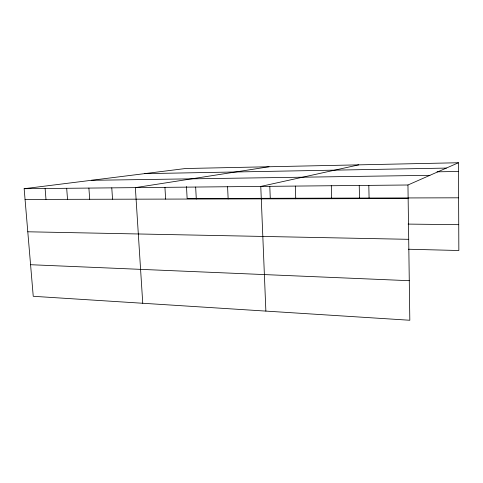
<?xml version="1.0" encoding="UTF-8"?>
<svg xmlns="http://www.w3.org/2000/svg" width="483" height="483" viewBox="0 0 483 483"><rect width="100%" height="100%" fill="white"/><g stroke="black" fill="none" stroke-linecap="round" stroke-linejoin="round"><path stroke-width="0.72" d="M407.954 184.995L409.819 320.253L33.242 296.296L24.15 188.708L407.954 184.995L458.458 162.747L458.85 250.508L408.443 249.24M358.76 164.854L260.772 186.42L265.873 311.094M269.031 166.756L135.355 187.633L142.751 303.264M24.15 188.708L185.502 168.519L458.458 162.747M144.477 173.657L446.346 168.084M437.03 171.821L458.494 171.465M91.227 180.316L429.906 175.323M458.615 197.807L187.138 198.525L186.486 186.498M25.056 199.431L408.141 198.543M408.099 224.094L458.735 224.68M27.791 231.786L408.703 239.32M30.574 264.714L409.276 280.695M45.112 188.503L45.988 199.382M66.684 188.298L67.535 199.334M88.896 188.08L89.711 199.28M111.778 187.863L112.551 199.231M164.938 187.344L165.627 199.105M195.657 187.048L196.291 199.032M227.578 186.74L228.151 198.96M269.804 186.45L270.269 198.302M295.318 186.088L295.759 198.803M331.302 185.738L331.664 198.718M359.231 185.593L359.515 198.066M368.813 185.375L369.097 198.634"/></g></svg>
